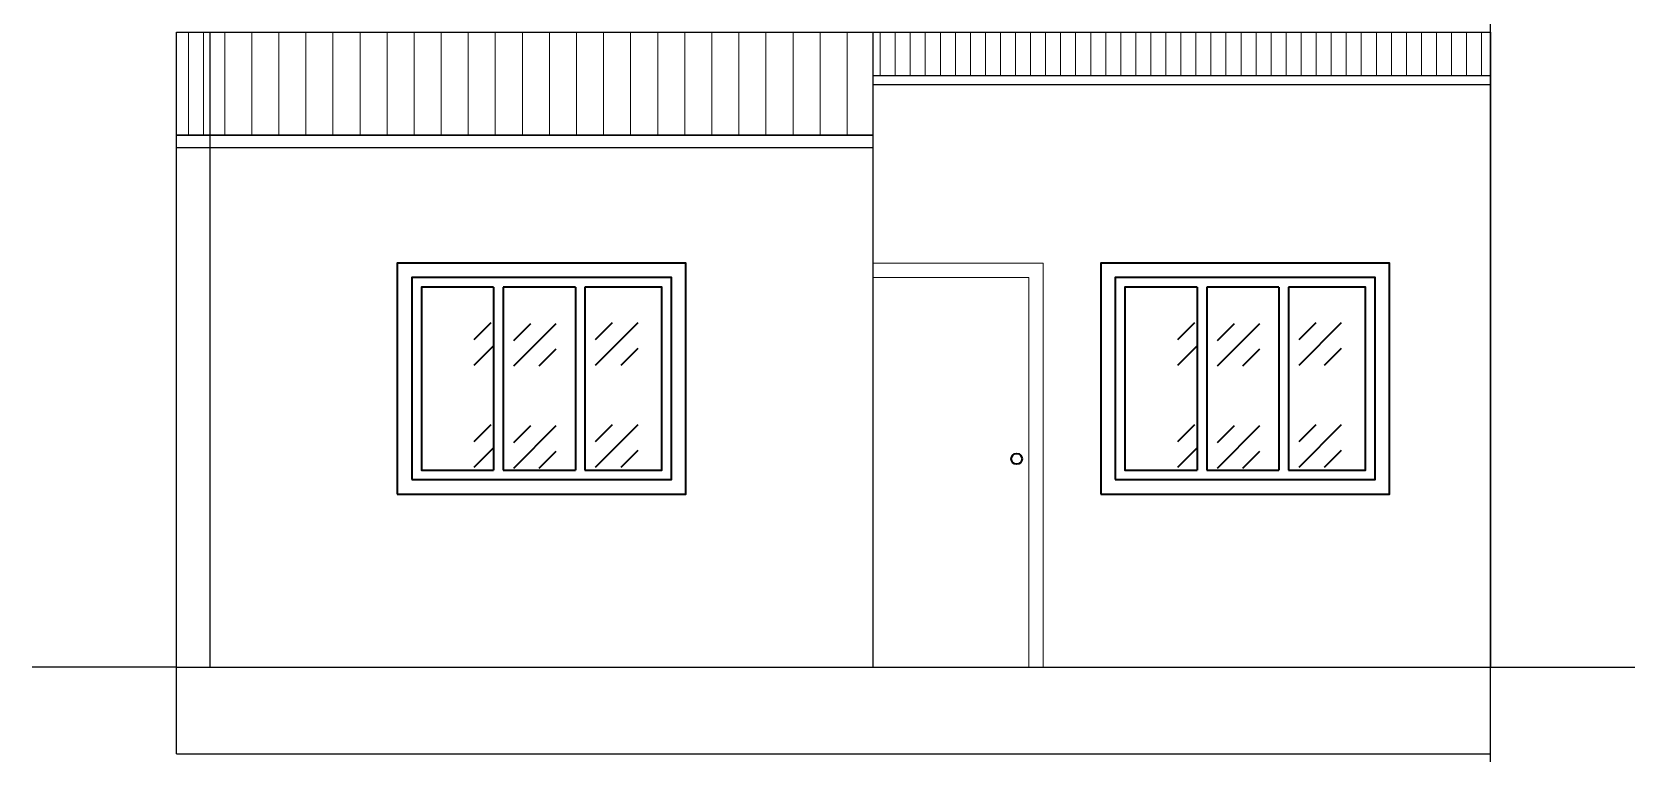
# Model space of a CAD drawing. Header units: inches. Extents: x 392906 to 410488, y -52747 to -40742.
# Drawn here: x 401376.8 to 401710, y -51389.4 to -51239.4 of the extents above; entities that cross this region are included whole.
import ezdxf

# ---------------------------------------------------------------- set-up
doc = ezdxf.new("R2010")
doc.units = ezdxf.units.IN
doc.header["$LTSCALE"] = 2
doc.header["$MEASUREMENT"] = 0
doc.layers.get('0').update_dxf_attribs({"linetype": 'CONTINUOUS'})
doc.layers.add('door', color=20, linetype='CONTINUOUS', lineweight=35)
doc.layers.add('steps', color=253, linetype='CONTINUOUS', lineweight=20)

msp = doc.modelspace()

# ---------------------------------------------------------------- hatches: boundary and pattern name
at = {"layer": 'door', "ltscale": 0.5}
h = msp.add_hatch(dxfattribs=at)
h.set_pattern_fill('GOST_GLASS', color=256, scale=2.5)
h.set_pattern_definition([(45, (38956.3, -20655.532), (21.21320344, 0), [12.5, -17.5]), (45, (38961.603, -20655.532), (21.21320344, 0), [5, -25]), (45, (38956.3, -20650.228), (21.21320344, 0), [5, -25])])
h.paths.add_polyline_path([(401472.76, -51292.4), (401457.76, -51292.4), (401457.76, -51330.4), (401472.76, -51330.4)])
h = msp.add_hatch(dxfattribs=at)
h.set_pattern_fill('GOST_GLASS', color=256, scale=2.5)
h.set_pattern_definition([(45, (38943.3, -20655.717), (21.21320344, 0), [12.5, -17.5]), (45, (38948.603, -20655.717), (21.21320344, 0), [5, -25]), (45, (38943.3, -20650.413), (21.21320344, 0), [5, -25])])
h.paths.add_polyline_path([(401489.76, -51292.58), (401474.76, -51292.4), (401474.76, -51330.4), (401489.76, -51330.58)])
h = msp.add_hatch(dxfattribs=at)
h.set_pattern_fill('GOST_GLASS', color=256, scale=2.5)
h.set_pattern_definition([(45, (38960.3, -20655.532), (21.21320344, 0), [12.5, -17.5]), (45, (38965.603, -20655.532), (21.21320344, 0), [5, -25]), (45, (38960.3, -20650.228), (21.21320344, 0), [5, -25])])
h.paths.add_polyline_path([(401507.76, -51292.4), (401491.76, -51292.4), (401491.76, -51330.4), (401507.76, -51330.4)])
h = msp.add_hatch(dxfattribs=at)
h.set_pattern_fill('GOST_GLASS', color=256, scale=2.5)
h.set_pattern_definition([(45, (39102.546, -20655.532), (21.21320344, 0), [12.5, -17.5]), (45, (39107.849, -20655.532), (21.21320344, 0), [5, -25]), (45, (39102.546, -20650.228), (21.21320344, 0), [5, -25])])
h.paths.add_polyline_path([(401619, -51292.4), (401604, -51292.4), (401604, -51330.4), (401619, -51330.4)])
h = msp.add_hatch(dxfattribs=at)
h.set_pattern_fill('GOST_GLASS', color=256, scale=2.5)
h.set_pattern_definition([(45, (39089.546, -20655.717), (21.21320344, 0), [12.5, -17.5]), (45, (39094.849, -20655.717), (21.21320344, 0), [5, -25]), (45, (39089.546, -20650.413), (21.21320344, 0), [5, -25])])
h.paths.add_polyline_path([(401636, -51292.58), (401621, -51292.4), (401621, -51330.4), (401636, -51330.58)])
h = msp.add_hatch(dxfattribs=at)
h.set_pattern_fill('GOST_GLASS', color=256, scale=2.5)
h.set_pattern_definition([(45, (39106.546, -20655.532), (21.21320344, 0), [12.5, -17.5]), (45, (39111.849, -20655.532), (21.21320344, 0), [5, -25]), (45, (39106.546, -20650.228), (21.21320344, 0), [5, -25])])
h.paths.add_polyline_path([(401654, -51292.4), (401638, -51292.4), (401638, -51330.4), (401654, -51330.4)])
at = {"layer": 'steps', "ltscale": 0.3}
h = msp.add_hatch(dxfattribs=at)
h.set_pattern_fill('ANSI31', scale=25, angle=45)
h.set_pattern_definition([(90, (0, -8.8705), (-3.125, 0), [])])
h.paths.add_polyline_path([(401406.84, -51260.78), (401413.83, -51260.78), (401413.83, -51239.4), (401406.84, -51239.4)])
h = msp.add_hatch(dxfattribs=at)
h.set_pattern_fill('ANSI31', scale=45, angle=45)
h.set_pattern_definition([(90, (0, -8.8705), (-5.625, 0), [])])
h.paths.add_polyline_path([(401413.83, -51239.4), (401413.83, -51260.78), (401551.68, -51260.78), (401551.68, -51239.4)])
h = msp.add_hatch(dxfattribs=at)
h.set_pattern_fill('ANSI31', scale=25, angle=45)
h.set_pattern_definition([(90, (0, -1621.5183), (-3.125, 0), [])])
h.paths.add_polyline_path([(401680, -51248.39), (401680, -51239.4), (401551.68, -51239.4), (401551.68, -51248.39)])

# ---------------------------------------------------------------- linework, layer by layer
at = {"ltscale": 0.5}
for p, q in [((401406.84, -51260.81), (401406.84, -51239.4)), ((401406.84, -51239.4), (401680, -51239.4)), ((401413.83, -51371.4), (401413.83, -51239.4)), ((401551.68, -51371.4), (401551.68, -51239.4)), ((401680, -51239.4), (401680, -51260.81)), ((401551.68, -51248.39), (401680, -51248.39)), ((401680, -51250.39), (401551.68, -51250.39)), ((401406.84, -51260.78), (401551.68, -51260.78)), ((401406.84, -51371.4), (401406.84, -51260.81)), ((401406.84, -51260.81), (401551.68, -51260.81)), ((401680, -51260.81), (401680, -51371.4)), ((401406.84, -51263.4), (401551.68, -51263.4)), ((401406.84, -51371.4), (401376.84, -51371.4)), ((401406.84, -51371.4), (401680, -51371.4)), ((401406.84, -51389.4), (401406.84, -51371.4)), ((401680, -51371.4), (401710, -51371.4)), ((401680, -51389.4), (401680, -51371.4)), ((401406.84, -51389.4), (401680, -51389.4))]:
    msp.add_line(p, q, dxfattribs=at)
msp.add_xline((401680, -50703.28), (0, 1), dxfattribs=at)
at = {"layer": 'door', "ltscale": 0.5}
for p, q in [((401472.76, -51292.4), (401472.76, -51330.4)), ((401474.76, -51292.4), (401474.76, -51330.4)), ((401489.76, -51292.4), (401489.76, -51330.4)), ((401491.76, -51292.4), (401491.76, -51330.4)), ((401619, -51292.4), (401619, -51330.4)), ((401621, -51292.4), (401621, -51330.4)), ((401636, -51292.4), (401636, -51330.4)), ((401638, -51292.4), (401638, -51330.4))]:
    msp.add_line(p, q, dxfattribs=at)
for points in [[(401452.76, -51335.4), (401512.76, -51335.4), (401512.76, -51287.4), (401452.76, -51287.4)], [(401599, -51335.4), (401659, -51335.4), (401659, -51287.4), (401599, -51287.4)], [(401455.76, -51332.4), (401509.76, -51332.4), (401509.76, -51290.4), (401455.76, -51290.4)], [(401602, -51332.4), (401656, -51332.4), (401656, -51290.4), (401602, -51290.4)]]:
    msp.add_lwpolyline(points, close=True, dxfattribs=at)
for points in [[(401472.76, -51292.4), (401457.76, -51292.4), (401457.76, -51330.4), (401472.76, -51330.4)], [(401489.76, -51292.4), (401474.76, -51292.4)], [(401491.76, -51330.4), (401507.76, -51330.4), (401507.76, -51292.4), (401491.76, -51292.4)], [(401619, -51292.4), (401604, -51292.4), (401604, -51330.4), (401619, -51330.4)], [(401636, -51292.4), (401621, -51292.4)], [(401638, -51330.4), (401654, -51330.4), (401654, -51292.4), (401638, -51292.4)], [(401474.76, -51330.4), (401489.76, -51330.4)], [(401621, -51330.4), (401636, -51330.4)]]:
    msp.add_lwpolyline(points, dxfattribs=at)
msp.add_circle((401581.49, -51328.09), 1.12, dxfattribs=at)
at = {"layer": 'steps', "color": 7, "ltscale": 0.3}
for p, q in [((401587, -51287.4), (401551.68, -51287.4)), ((401587, -51371.4), (401587, -51287.4)), ((401584, -51290.4), (401551.68, -51290.4)), ((401584, -51371.4), (401584, -51290.4))]:
    msp.add_line(p, q, dxfattribs=at)

doc.saveas('drawing.dxf')
